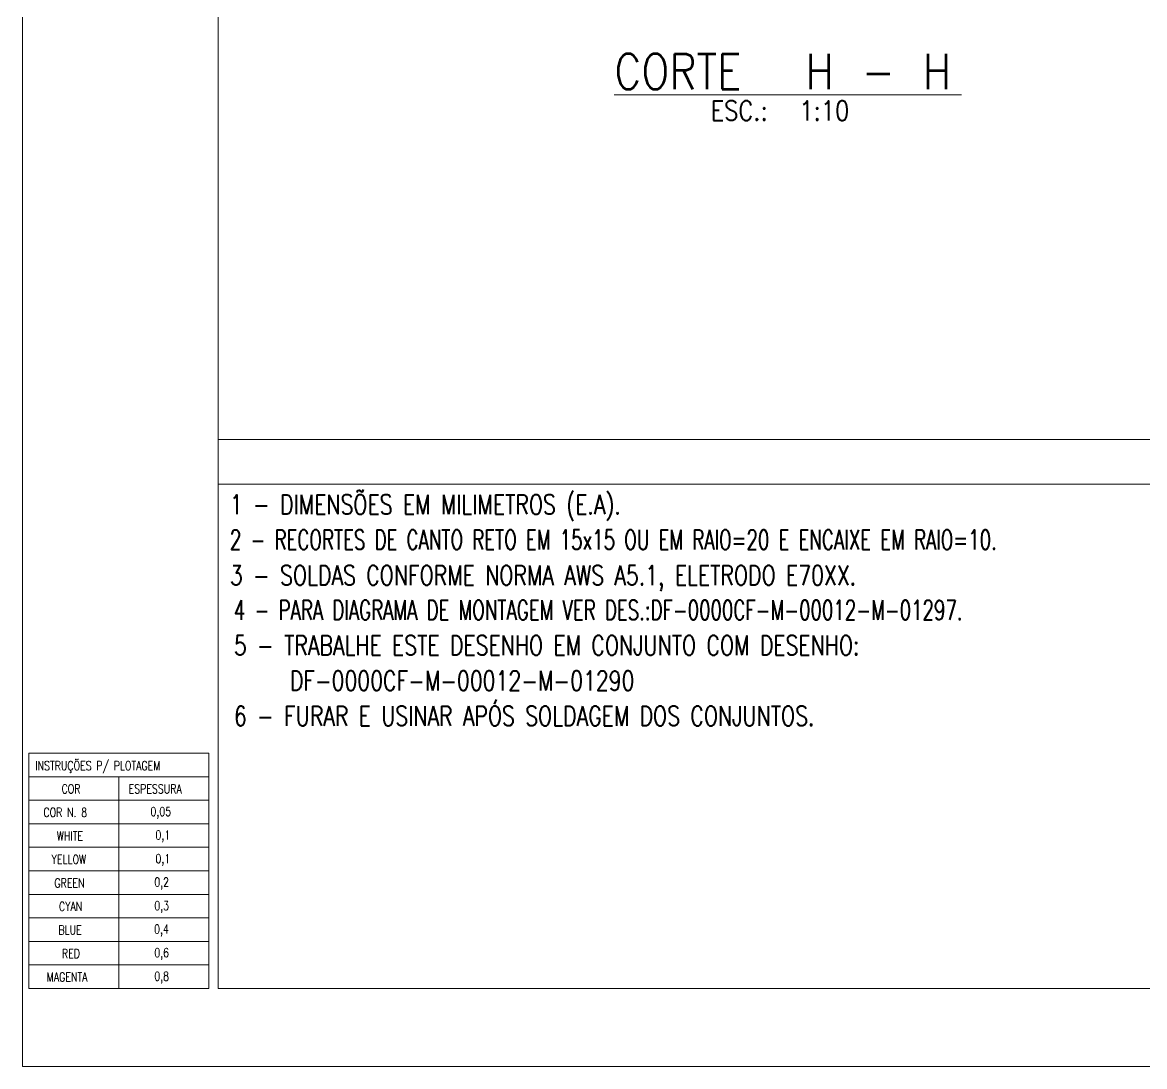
# Model space of a CAD drawing. Header units: millimetres. Extents: x 5 to 846, y 5 to 599.
# Drawn here: x 5 to 148.1, y 5 to 138.2 of the extents above; entities that cross this region are included whole.
import ezdxf

# ---------------------------------------------------------------- set-up
doc = ezdxf.new("R2010")
doc.units = ezdxf.units.MM
doc.linetypes.add('XKITLINE00', pattern=[0])
doc.layers.add('Outro tipo de objeto', color=7, linetype='Continuous', lineweight=0)
doc.styles.add('ROMANS', font='ROMANS__.TTF')
doc.styles.add('SIMPLEX', font='SIMPLEX_.TTF')

msp = doc.modelspace()

# ---------------------------------------------------------------- linework, layer by layer
at = {"layer": 'Outro tipo de objeto', "color": 7, "linetype": 'XKITLINE00', "lineweight": 0}
for p, q in [((5.04, 599), (5.04, 5.04)), ((5.87, 45), (5.87, 15)), ((28.82, 45), (5.87, 45)), ((28.82, 15), (28.82, 45)), ((28.82, 42), (5.87, 42)), ((17.34, 42), (17.34, 15)), ((28.82, 39), (5.87, 39)), ((28.82, 36), (5.87, 36)), ((28.82, 33), (5.87, 33)), ((28.82, 30), (5.87, 30)), ((28.82, 27), (5.87, 27)), ((28.82, 24), (5.87, 24)), ((28.82, 21), (5.87, 21)), ((28.82, 18), (5.87, 18)), ((28.82, 15), (5.87, 15)), ((5.04, 5.04), (846, 5.04))]:
    msp.add_line(p, q, dxfattribs=at)
at = {"layer": 'Outro tipo de objeto', "color": 6, "linetype": 'XKITLINE00', "lineweight": 0}
for p, q in [((30, 589), (30, 15)), ((30, 15), (836, 15))]:
    msp.add_line(p, q, dxfattribs=at)
at = {"layer": 'Outro tipo de objeto', "color": 1, "linetype": 'XKITLINE00', "lineweight": 0}
msp.add_line((80.49, 128.95), (124.75, 128.95), dxfattribs=at)
at = {"layer": 'Outro tipo de objeto', "color": 5, "linetype": 'XKITLINE00', "lineweight": 0}
msp.add_line((30, 85), (836, 85), dxfattribs=at)
at = {"layer": 'Outro tipo de objeto', "color": 4, "linetype": 'XKITLINE00', "lineweight": 0}
msp.add_line((30, 79.3), (476, 79.3), dxfattribs=at)

# ---------------------------------------------------------------- texts
at = {"layer": 'Outro tipo de objeto', "color": 1, "style": 'ROMANS', "width": 0.85}
for s, p in [('CORTE', (80.49, 129.7)), ('H', (104.85, 129.7)), ('H', (119.82, 129.7)), ('-', (112.02, 129.7))]:
    msp.add_text(s, height=4.5, dxfattribs=at).set_placement(p)
at = {"layer": 'Outro tipo de objeto', "color": 3}
for s, style, width, p in [('ESC.:', 'ROMANS', 0.85, (92.77, 125.7)), ('1:10', 'ROMANS', 0.85, (104.09, 125.7)), ('1 - DIMENSÕES EM MILIMETROS (E.A).', 'SIMPLEX', 0.765, (31.49, 75.47)), ('2 - RECORTES DE CANTO RETO EM 15x15 OU EM RAIO=20 E ENCAIXE EM RAIO=10.', 'SIMPLEX', 0.68, (31.49, 70.97)), ('3 - SOLDAS CONFORME NORMA AWS A5.1, ELETRODO E70XX.', 'SIMPLEX', 0.765, (31.49, 66.44)), ('4 - PARA DIAGRAMA DE MONTAGEM VER DES.:DF-0000CF-M-00012-M-01297.', 'SIMPLEX', 0.68, (32, 62)), ('5 - TRABALHE ESTE DESENHO EM CONJUNTO COM DESENHO:', 'ROMANS', 0.765, (32, 57.5)), ('     DF-0000CF-M-00012-M-01290', 'ROMANS', 0.765, (32, 53)), ('6 - FURAR E USINAR APÓS SOLDAGEM DOS CONJUNTOS.', 'ROMANS', 0.765, (32, 48.5))]:
    msp.add_text(s, height=2.5, dxfattribs=dict(at, style=style, width=width)).set_placement(p)
at = {"layer": 'Outro tipo de objeto', "color": 7, "style": 'ROMANS', "width": 0.765}
for s, height, p in [('INSTRUÇÕES P/ PLOTAGEM', 1.1474, (6.67, 42.84)), ('COR', 1.147, (10.03, 39.88)), ('ESPESSURA', 1.147, (18.58, 39.88)), ('COR N. 8', 1.147, (7.72, 36.88)), ('0,05', 1.147, (21.36, 36.99)), ('WHITE', 1.147, (9.42, 33.88)), ('0,1', 1.147, (22, 33.99)), ('YELLOW', 1.147, (8.76, 30.88)), ('0,1', 1.147, (22, 30.99)), ('GREEN', 1.147, (9.12, 27.88)), ('0,2', 1.147, (21.85, 27.99)), ('CYAN', 1.147, (9.69, 24.88)), ('0,3', 1.147, (21.85, 24.99)), ('BLUE', 1.147, (9.62, 21.88)), ('0,4', 1.147, (21.83, 21.99)), ('0,6', 1.147, (21.85, 18.99)), ('RED', 1.147, (10.08, 18.88)), ('MAGENTA', 1.147, (8.14, 15.88)), ('0,8', 1.147, (21.85, 15.99))]:
    msp.add_text(s, height=height, dxfattribs=at).set_placement(p)

doc.saveas('drawing.dxf')
